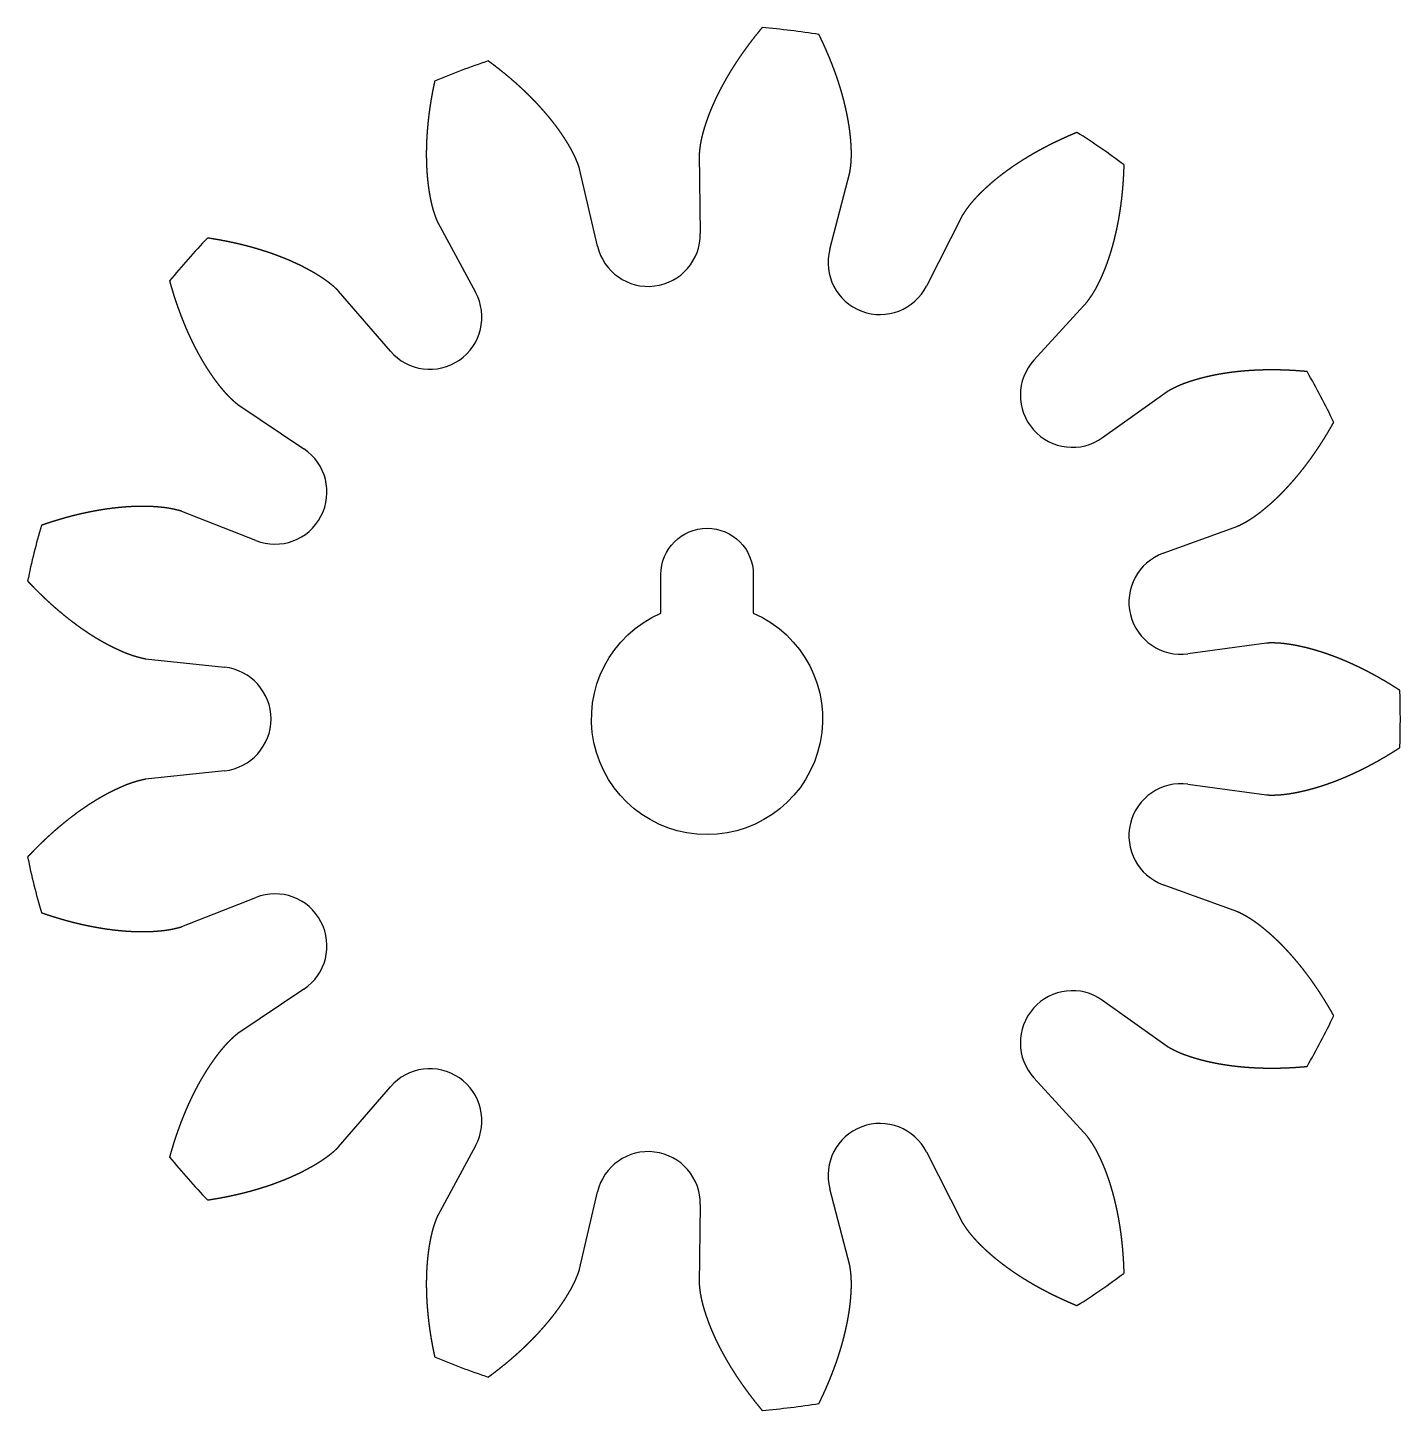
# Model space of a CAD drawing. Header units: millimetres. Extents: x -29.4 to 30, y -29.9 to 29.9.
import ezdxf

# ---------------------------------------------------------------- set-up
doc = ezdxf.new("R2010")
doc.units = ezdxf.units.MM
doc.layers.get('0').update_dxf_attribs({"linetype": 'CONTINUOUS'})

msp = doc.modelspace()

# ---------------------------------------------------------------- linework, layer by layer
for p, q in [((-0.341, 24.43), (-0.293, 20.998)), ((-4.741, 20.458), (-5.516, 23.801)), ((5.309, 20.318), (6.177, 23.638)), ((11.051, 21.79), (9.499, 18.729)), ((-11.655, 21.473), (-10.017, 18.457)), ((-13.705, 15.911), (-15.945, 18.512)), ((14.143, 15.523), (16.455, 18.06)), ((19.912, 14.158), (17.115, 12.169)), ((-20.299, 13.597), (-17.447, 11.687)), ((-19.53, 7.72), (-22.721, 8.981)), ((19.737, 7.172), (22.963, 8.344)), ((24.21, 3.283), (20.81, 2.822)), ((-24.293, 2.607), (-20.88, 2.24)), ((-20.88, -2.24), (-24.293, -2.607)), ((20.81, -2.822), (24.21, -3.283)), ((22.963, -8.344), (19.737, -7.172)), ((-22.721, -8.981), (-19.53, -7.72)), ((-17.447, -11.687), (-20.299, -13.597)), ((17.115, -12.169), (19.912, -14.158)), ((16.455, -18.06), (14.143, -15.523)), ((-15.945, -18.512), (-13.705, -15.911)), ((-10.017, -18.457), (-11.655, -21.473)), ((9.499, -18.729), (11.051, -21.79)), ((6.177, -23.638), (5.309, -20.318)), ((-5.516, -23.801), (-4.741, -20.458)), ((-0.293, -20.998), (-0.341, -24.43))]:
    msp.add_line(p, q)
msp.add_lwpolyline([(-2, 4.583), (-2, 6.25, -1), (2, 6.25), (2, 4.583, -4.791288)], format="xyb", close=True)
for centre, radius, start, end in [((0, 0), 30, 80.70938, 85.44447), ((0, 0), 30, 108.40169, 113.13678), ((0, 0), 30, 53.01707, 57.75216), ((-2.546, 20.967), 2.253, -166.95271, 0.79887), ((0, 0), 30, 136.09399, 140.82908), ((7.489, 19.748), 2.253, 165.35498, 333.10656), ((-11.998, 17.382), 2.253, -139.2604, 28.49117), ((15.809, 14.006), 2.253, 137.66267, 305.41425), ((0, 0), 30, 25.32476, 30.05985), ((-18.701, 9.815), 2.253, -111.5681, 56.18348), ((0, 0), 30, 163.7863, 168.52139), ((20.507, 5.054), 2.253, 109.97036, 277.72194), ((-21.121, 0), 2.253, -83.87579, 83.87579), ((0, 0), 30, -2.36755, 2.36755), ((20.507, -5.054), 2.253, 82.27806, 250.02964), ((0, 0), 30, 191.47861, 196.2137), ((-18.701, -9.815), 2.253, -56.18348, 111.5681), ((15.809, -14.006), 2.253, 54.58575, 222.33733), ((0, 0), 30, 329.94015, 334.67524), ((-11.998, -17.382), 2.253, -28.49117, 139.2604), ((7.489, -19.748), 2.253, 26.89344, 194.64502), ((0, 0), 30, 219.17092, 223.90601), ((-2.546, -20.967), 2.253, -0.79887, 166.95271), ((0, 0), 30, 302.24784, 306.98293), ((0, 0), 30, 246.86322, 251.59831), ((0, 0), 30, 274.55553, 279.29062)]:
    msp.add_arc(centre, radius, start, end)
for points in [[(2.383, 29.905), (2.364, 29.883), (2.326, 29.838), (2.27, 29.77), (2.196, 29.68), (2.105, 29.567), (2.015, 29.453), (1.926, 29.338), (1.839, 29.223), (1.753, 29.108), (1.668, 28.992), (1.584, 28.876), (1.501, 28.759), (1.42, 28.642), (1.34, 28.524), (1.262, 28.406), (1.185, 28.287), (1.109, 28.168), (1.035, 28.049), (0.962, 27.929), (0.89, 27.809), (0.82, 27.688), (0.752, 27.567), (0.685, 27.445), (0.619, 27.324), (0.556, 27.201), (0.493, 27.079), (0.432, 26.956), (0.373, 26.832), (0.316, 26.709), (0.26, 26.585), (0.206, 26.46), (0.154, 26.335), (0.104, 26.21), (0.056, 26.085), (0.01, 25.959), (-0.034, 25.833), (-0.076, 25.707), (-0.117, 25.58), (-0.155, 25.454), (-0.19, 25.326), (-0.222, 25.199), (-0.251, 25.071), (-0.277, 24.943), (-0.299, 24.815), (-0.317, 24.687), (-0.328, 24.584), (-0.335, 24.507), (-0.339, 24.455), (-0.341, 24.43)], [(6.177, 23.638), (6.182, 23.664), (6.19, 23.715), (6.202, 23.791), (6.216, 23.894), (6.229, 24.023), (6.238, 24.152), (6.244, 24.283), (6.246, 24.414), (6.245, 24.545), (6.242, 24.677), (6.235, 24.809), (6.226, 24.942), (6.216, 25.074), (6.203, 25.207), (6.188, 25.34), (6.171, 25.474), (6.153, 25.607), (6.132, 25.741), (6.109, 25.874), (6.085, 26.008), (6.059, 26.142), (6.031, 26.276), (6.001, 26.41), (5.97, 26.544), (5.938, 26.678), (5.903, 26.812), (5.867, 26.946), (5.83, 27.08), (5.791, 27.214), (5.75, 27.348), (5.708, 27.482), (5.664, 27.615), (5.619, 27.749), (5.573, 27.883), (5.525, 28.016), (5.475, 28.149), (5.425, 28.283), (5.373, 28.416), (5.319, 28.549), (5.264, 28.682), (5.208, 28.814), (5.151, 28.947), (5.092, 29.079), (5.032, 29.211), (4.97, 29.343), (4.92, 29.449), (4.882, 29.528), (4.856, 29.58), (4.843, 29.606)], [(-5.516, 23.801), (-5.523, 23.826), (-5.539, 23.875), (-5.565, 23.948), (-5.6, 24.046), (-5.648, 24.166), (-5.7, 24.285), (-5.756, 24.403), (-5.815, 24.52), (-5.877, 24.636), (-5.941, 24.751), (-6.008, 24.865), (-6.078, 24.978), (-6.149, 25.091), (-6.222, 25.203), (-6.297, 25.314), (-6.374, 25.424), (-6.452, 25.533), (-6.533, 25.642), (-6.615, 25.75), (-6.698, 25.857), (-6.784, 25.963), (-6.871, 26.069), (-6.959, 26.174), (-7.049, 26.278), (-7.14, 26.381), (-7.233, 26.484), (-7.327, 26.586), (-7.423, 26.687), (-7.52, 26.788), (-7.618, 26.887), (-7.717, 26.986), (-7.818, 27.084), (-7.92, 27.182), (-8.023, 27.279), (-8.128, 27.374), (-8.233, 27.47), (-8.34, 27.564), (-8.448, 27.658), (-8.557, 27.751), (-8.668, 27.843), (-8.779, 27.934), (-8.892, 28.025), (-9.005, 28.115), (-9.12, 28.204), (-9.235, 28.292), (-9.329, 28.362), (-9.399, 28.414), (-9.447, 28.449), (-9.47, 28.466)], [(-11.788, 27.587), (-11.794, 27.558), (-11.806, 27.501), (-11.825, 27.415), (-11.848, 27.301), (-11.876, 27.158), (-11.903, 27.016), (-11.928, 26.873), (-11.953, 26.731), (-11.975, 26.588), (-11.997, 26.446), (-12.017, 26.304), (-12.036, 26.163), (-12.053, 26.021), (-12.069, 25.88), (-12.083, 25.739), (-12.097, 25.598), (-12.108, 25.457), (-12.119, 25.317), (-12.128, 25.177), (-12.135, 25.037), (-12.141, 24.898), (-12.145, 24.759), (-12.148, 24.62), (-12.149, 24.482), (-12.149, 24.344), (-12.147, 24.206), (-12.144, 24.069), (-12.139, 23.932), (-12.132, 23.796), (-12.124, 23.66), (-12.114, 23.525), (-12.102, 23.391), (-12.088, 23.257), (-12.073, 23.123), (-12.055, 22.99), (-12.036, 22.858), (-12.014, 22.727), (-11.991, 22.596), (-11.966, 22.466), (-11.938, 22.337), (-11.907, 22.209), (-11.874, 22.083), (-11.837, 21.958), (-11.797, 21.834), (-11.753, 21.712), (-11.716, 21.616), (-11.686, 21.544), (-11.665, 21.497), (-11.655, 21.473)], [(16.007, 25.372), (15.98, 25.361), (15.926, 25.339), (15.845, 25.305), (15.738, 25.26), (15.604, 25.202), (15.472, 25.143), (15.34, 25.083), (15.209, 25.021), (15.079, 24.959), (14.95, 24.896), (14.822, 24.832), (14.694, 24.767), (14.568, 24.701), (14.443, 24.634), (14.318, 24.566), (14.195, 24.497), (14.073, 24.426), (13.951, 24.355), (13.831, 24.283), (13.712, 24.21), (13.594, 24.135), (13.477, 24.06), (13.361, 23.983), (13.246, 23.906), (13.133, 23.827), (13.021, 23.748), (12.91, 23.667), (12.8, 23.585), (12.692, 23.503), (12.585, 23.419), (12.479, 23.333), (12.375, 23.247), (12.273, 23.16), (12.172, 23.071), (12.073, 22.981), (11.975, 22.89), (11.879, 22.798), (11.784, 22.705), (11.692, 22.61), (11.602, 22.514), (11.514, 22.416), (11.429, 22.316), (11.347, 22.215), (11.268, 22.112), (11.192, 22.007), (11.134, 21.921), (11.092, 21.856), (11.065, 21.812), (11.051, 21.79)], [(16.455, 18.06), (16.471, 18.08), (16.502, 18.121), (16.548, 18.184), (16.608, 18.268), (16.679, 18.376), (16.748, 18.487), (16.814, 18.599), (16.876, 18.714), (16.937, 18.831), (16.995, 18.95), (17.05, 19.07), (17.104, 19.191), (17.156, 19.314), (17.207, 19.437), (17.255, 19.562), (17.303, 19.688), (17.348, 19.815), (17.392, 19.943), (17.434, 20.071), (17.475, 20.201), (17.514, 20.332), (17.551, 20.463), (17.587, 20.596), (17.622, 20.729), (17.655, 20.863), (17.687, 20.997), (17.717, 21.133), (17.747, 21.269), (17.774, 21.406), (17.8, 21.543), (17.825, 21.681), (17.849, 21.82), (17.871, 21.959), (17.892, 22.099), (17.912, 22.239), (17.93, 22.38), (17.947, 22.522), (17.963, 22.664), (17.977, 22.807), (17.99, 22.95), (18.002, 23.093), (18.013, 23.237), (18.022, 23.382), (18.031, 23.527), (18.037, 23.672), (18.042, 23.789), (18.045, 23.877), (18.047, 23.935), (18.047, 23.964)], [(-15.945, 18.512), (-15.963, 18.53), (-16, 18.566), (-16.057, 18.619), (-16.133, 18.689), (-16.232, 18.773), (-16.333, 18.854), (-16.437, 18.933), (-16.544, 19.009), (-16.652, 19.083), (-16.763, 19.155), (-16.876, 19.225), (-16.99, 19.293), (-17.105, 19.359), (-17.222, 19.424), (-17.34, 19.488), (-17.459, 19.55), (-17.579, 19.61), (-17.701, 19.669), (-17.824, 19.726), (-17.948, 19.782), (-18.073, 19.837), (-18.199, 19.89), (-18.326, 19.942), (-18.454, 19.992), (-18.583, 20.041), (-18.712, 20.089), (-18.843, 20.136), (-18.975, 20.181), (-19.107, 20.225), (-19.24, 20.267), (-19.374, 20.309), (-19.509, 20.349), (-19.645, 20.388), (-19.781, 20.425), (-19.918, 20.462), (-20.056, 20.497), (-20.195, 20.531), (-20.334, 20.564), (-20.474, 20.595), (-20.614, 20.625), (-20.755, 20.655), (-20.897, 20.683), (-21.039, 20.709), (-21.182, 20.735), (-21.326, 20.759), (-21.441, 20.778), (-21.527, 20.791), (-21.585, 20.8), (-21.614, 20.804)], [(-23.258, 18.949), (-23.25, 18.921), (-23.235, 18.864), (-23.211, 18.78), (-23.178, 18.668), (-23.137, 18.528), (-23.094, 18.39), (-23.051, 18.251), (-23.006, 18.114), (-22.96, 17.978), (-22.913, 17.842), (-22.865, 17.707), (-22.815, 17.573), (-22.765, 17.439), (-22.713, 17.307), (-22.661, 17.175), (-22.607, 17.044), (-22.552, 16.914), (-22.496, 16.785), (-22.439, 16.657), (-22.38, 16.53), (-22.321, 16.404), (-22.26, 16.279), (-22.198, 16.154), (-22.135, 16.031), (-22.071, 15.909), (-22.005, 15.788), (-21.938, 15.668), (-21.871, 15.55), (-21.801, 15.432), (-21.731, 15.316), (-21.659, 15.201), (-21.586, 15.087), (-21.511, 14.975), (-21.436, 14.864), (-21.358, 14.755), (-21.28, 14.647), (-21.2, 14.54), (-21.119, 14.435), (-21.036, 14.332), (-20.951, 14.231), (-20.865, 14.132), (-20.776, 14.035), (-20.685, 13.942), (-20.592, 13.851), (-20.497, 13.763), (-20.419, 13.695), (-20.359, 13.646), (-20.319, 13.613), (-20.299, 13.597)], [(25.965, 15.027), (25.936, 15.03), (25.878, 15.035), (25.79, 15.043), (25.674, 15.053), (25.529, 15.063), (25.384, 15.073), (25.239, 15.081), (25.095, 15.087), (24.951, 15.093), (24.807, 15.097), (24.664, 15.1), (24.521, 15.101), (24.379, 15.102), (24.236, 15.1), (24.095, 15.098), (23.953, 15.094), (23.812, 15.089), (23.672, 15.082), (23.532, 15.074), (23.392, 15.064), (23.253, 15.053), (23.114, 15.041), (22.976, 15.027), (22.839, 15.012), (22.702, 14.995), (22.566, 14.977), (22.43, 14.957), (22.295, 14.935), (22.16, 14.912), (22.026, 14.888), (21.893, 14.861), (21.761, 14.833), (21.63, 14.803), (21.499, 14.772), (21.37, 14.738), (21.241, 14.703), (21.113, 14.666), (20.986, 14.627), (20.86, 14.586), (20.735, 14.543), (20.612, 14.498), (20.49, 14.449), (20.371, 14.397), (20.253, 14.343), (20.137, 14.285), (20.046, 14.236), (19.978, 14.197), (19.934, 14.171), (19.912, 14.158)], [(22.963, 8.344), (22.986, 8.355), (23.033, 8.377), (23.103, 8.411), (23.195, 8.458), (23.309, 8.52), (23.421, 8.586), (23.531, 8.655), (23.64, 8.728), (23.748, 8.803), (23.854, 8.881), (23.959, 8.962), (24.064, 9.044), (24.167, 9.129), (24.269, 9.215), (24.37, 9.302), (24.47, 9.392), (24.569, 9.483), (24.667, 9.576), (24.765, 9.67), (24.861, 9.766), (24.956, 9.864), (25.051, 9.963), (25.144, 10.063), (25.237, 10.165), (25.328, 10.268), (25.419, 10.373), (25.509, 10.478), (25.598, 10.585), (25.686, 10.694), (25.773, 10.803), (25.859, 10.914), (25.945, 11.026), (26.029, 11.139), (26.113, 11.253), (26.195, 11.368), (26.277, 11.484), (26.358, 11.602), (26.438, 11.72), (26.517, 11.84), (26.595, 11.961), (26.672, 12.082), (26.749, 12.205), (26.824, 12.328), (26.899, 12.453), (26.972, 12.578), (27.031, 12.68), (27.074, 12.756), (27.103, 12.807), (27.117, 12.832)], [(-22.721, 8.981), (-22.746, 8.989), (-22.796, 9.004), (-22.87, 9.025), (-22.97, 9.051), (-23.097, 9.079), (-23.224, 9.104), (-23.353, 9.125), (-23.483, 9.144), (-23.613, 9.158), (-23.745, 9.17), (-23.877, 9.18), (-24.009, 9.187), (-24.142, 9.193), (-24.276, 9.196), (-24.41, 9.197), (-24.544, 9.197), (-24.679, 9.194), (-24.814, 9.19), (-24.949, 9.184), (-25.085, 9.176), (-25.221, 9.166), (-25.357, 9.154), (-25.494, 9.141), (-25.631, 9.126), (-25.768, 9.11), (-25.905, 9.092), (-26.042, 9.072), (-26.18, 9.051), (-26.317, 9.029), (-26.455, 9.004), (-26.593, 8.979), (-26.731, 8.952), (-26.869, 8.923), (-27.008, 8.893), (-27.146, 8.861), (-27.284, 8.829), (-27.423, 8.794), (-27.561, 8.759), (-27.699, 8.722), (-27.838, 8.683), (-27.976, 8.643), (-28.115, 8.602), (-28.253, 8.56), (-28.392, 8.516), (-28.53, 8.471), (-28.641, 8.434), (-28.724, 8.405), (-28.779, 8.386), (-28.807, 8.377)], [(-29.4, 5.97), (-29.38, 5.949), (-29.34, 5.906), (-29.28, 5.842), (-29.199, 5.758), (-29.097, 5.654), (-28.995, 5.551), (-28.892, 5.449), (-28.789, 5.348), (-28.685, 5.248), (-28.58, 5.15), (-28.474, 5.053), (-28.368, 4.957), (-28.262, 4.862), (-28.155, 4.769), (-28.047, 4.677), (-27.938, 4.586), (-27.829, 4.496), (-27.72, 4.408), (-27.609, 4.321), (-27.499, 4.236), (-27.387, 4.152), (-27.275, 4.069), (-27.163, 3.988), (-27.05, 3.908), (-26.936, 3.83), (-26.822, 3.754), (-26.707, 3.678), (-26.592, 3.605), (-26.476, 3.533), (-26.359, 3.463), (-26.242, 3.394), (-26.125, 3.328), (-26.007, 3.263), (-25.888, 3.2), (-25.769, 3.139), (-25.649, 3.08), (-25.529, 3.023), (-25.408, 2.968), (-25.287, 2.915), (-25.165, 2.864), (-25.042, 2.817), (-24.919, 2.772), (-24.795, 2.732), (-24.67, 2.694), (-24.545, 2.661), (-24.445, 2.637), (-24.369, 2.621), (-24.318, 2.611), (-24.293, 2.607)], [(29.974, 1.239), (29.95, 1.255), (29.901, 1.287), (29.827, 1.335), (29.728, 1.397), (29.605, 1.474), (29.481, 1.55), (29.357, 1.624), (29.232, 1.697), (29.107, 1.769), (28.982, 1.839), (28.856, 1.908), (28.73, 1.976), (28.604, 2.042), (28.478, 2.108), (28.351, 2.171), (28.224, 2.233), (28.097, 2.294), (27.969, 2.354), (27.841, 2.412), (27.713, 2.468), (27.585, 2.523), (27.457, 2.576), (27.328, 2.628), (27.199, 2.679), (27.07, 2.727), (26.941, 2.774), (26.811, 2.82), (26.682, 2.864), (26.552, 2.906), (26.422, 2.946), (26.292, 2.985), (26.162, 3.021), (26.032, 3.056), (25.902, 3.088), (25.771, 3.119), (25.641, 3.148), (25.51, 3.175), (25.38, 3.199), (25.249, 3.222), (25.119, 3.241), (24.988, 3.258), (24.858, 3.272), (24.728, 3.282), (24.598, 3.288), (24.469, 3.29), (24.365, 3.289), (24.288, 3.287), (24.236, 3.284), (24.21, 3.283)], [(24.21, -3.283), (24.236, -3.284), (24.288, -3.287), (24.365, -3.289), (24.469, -3.29), (24.598, -3.288), (24.728, -3.282), (24.858, -3.272), (24.988, -3.258), (25.119, -3.241), (25.249, -3.222), (25.38, -3.199), (25.51, -3.175), (25.641, -3.148), (25.771, -3.119), (25.902, -3.088), (26.032, -3.056), (26.162, -3.021), (26.292, -2.985), (26.422, -2.946), (26.552, -2.906), (26.682, -2.864), (26.811, -2.82), (26.941, -2.774), (27.07, -2.727), (27.199, -2.679), (27.328, -2.628), (27.457, -2.576), (27.585, -2.523), (27.713, -2.468), (27.841, -2.412), (27.969, -2.354), (28.097, -2.294), (28.224, -2.233), (28.351, -2.171), (28.478, -2.108), (28.604, -2.042), (28.73, -1.976), (28.856, -1.908), (28.982, -1.839), (29.107, -1.769), (29.232, -1.697), (29.357, -1.624), (29.481, -1.55), (29.605, -1.474), (29.728, -1.397), (29.827, -1.335), (29.901, -1.287), (29.95, -1.255), (29.974, -1.239)], [(-24.293, -2.607), (-24.318, -2.611), (-24.369, -2.621), (-24.445, -2.637), (-24.545, -2.661), (-24.67, -2.694), (-24.795, -2.732), (-24.919, -2.772), (-25.042, -2.817), (-25.165, -2.864), (-25.287, -2.915), (-25.408, -2.968), (-25.529, -3.023), (-25.649, -3.08), (-25.769, -3.139), (-25.888, -3.2), (-26.007, -3.263), (-26.125, -3.328), (-26.242, -3.394), (-26.359, -3.463), (-26.476, -3.533), (-26.592, -3.605), (-26.707, -3.678), (-26.822, -3.754), (-26.936, -3.83), (-27.05, -3.908), (-27.163, -3.988), (-27.275, -4.069), (-27.387, -4.152), (-27.499, -4.236), (-27.609, -4.321), (-27.72, -4.408), (-27.829, -4.496), (-27.938, -4.586), (-28.047, -4.677), (-28.155, -4.769), (-28.262, -4.862), (-28.368, -4.957), (-28.474, -5.053), (-28.58, -5.15), (-28.685, -5.248), (-28.789, -5.348), (-28.892, -5.449), (-28.995, -5.551), (-29.097, -5.654), (-29.199, -5.758), (-29.28, -5.842), (-29.34, -5.906), (-29.38, -5.949), (-29.4, -5.97)], [(27.117, -12.832), (27.103, -12.807), (27.074, -12.756), (27.031, -12.68), (26.972, -12.578), (26.899, -12.453), (26.824, -12.328), (26.749, -12.205), (26.672, -12.082), (26.595, -11.961), (26.517, -11.84), (26.438, -11.72), (26.358, -11.602), (26.277, -11.484), (26.195, -11.368), (26.113, -11.253), (26.029, -11.139), (25.945, -11.026), (25.859, -10.914), (25.773, -10.803), (25.686, -10.694), (25.598, -10.585), (25.509, -10.478), (25.419, -10.373), (25.328, -10.268), (25.237, -10.165), (25.144, -10.063), (25.051, -9.963), (24.956, -9.864), (24.861, -9.766), (24.765, -9.67), (24.667, -9.576), (24.569, -9.483), (24.47, -9.392), (24.37, -9.302), (24.269, -9.215), (24.167, -9.129), (24.064, -9.044), (23.959, -8.962), (23.854, -8.881), (23.748, -8.803), (23.64, -8.728), (23.531, -8.655), (23.421, -8.586), (23.309, -8.52), (23.195, -8.458), (23.103, -8.411), (23.033, -8.377), (22.986, -8.355), (22.963, -8.344)], [(-28.807, -8.377), (-28.779, -8.386), (-28.724, -8.405), (-28.641, -8.434), (-28.53, -8.471), (-28.392, -8.516), (-28.253, -8.56), (-28.115, -8.602), (-27.976, -8.643), (-27.838, -8.683), (-27.699, -8.722), (-27.561, -8.759), (-27.423, -8.794), (-27.284, -8.829), (-27.146, -8.861), (-27.008, -8.893), (-26.869, -8.923), (-26.731, -8.952), (-26.593, -8.979), (-26.455, -9.004), (-26.317, -9.029), (-26.18, -9.051), (-26.042, -9.072), (-25.905, -9.092), (-25.768, -9.11), (-25.631, -9.126), (-25.494, -9.141), (-25.357, -9.154), (-25.221, -9.166), (-25.085, -9.176), (-24.949, -9.184), (-24.814, -9.19), (-24.679, -9.194), (-24.544, -9.197), (-24.41, -9.197), (-24.276, -9.196), (-24.142, -9.193), (-24.009, -9.187), (-23.877, -9.18), (-23.745, -9.17), (-23.613, -9.158), (-23.483, -9.144), (-23.353, -9.125), (-23.224, -9.104), (-23.097, -9.079), (-22.97, -9.051), (-22.87, -9.025), (-22.796, -9.004), (-22.746, -8.989), (-22.721, -8.981)], [(-20.299, -13.597), (-20.319, -13.613), (-20.359, -13.646), (-20.419, -13.695), (-20.497, -13.763), (-20.592, -13.851), (-20.685, -13.942), (-20.776, -14.035), (-20.865, -14.132), (-20.951, -14.231), (-21.036, -14.332), (-21.119, -14.435), (-21.2, -14.54), (-21.28, -14.647), (-21.358, -14.755), (-21.436, -14.864), (-21.511, -14.975), (-21.586, -15.087), (-21.659, -15.201), (-21.731, -15.316), (-21.801, -15.432), (-21.871, -15.55), (-21.938, -15.668), (-22.005, -15.788), (-22.071, -15.909), (-22.135, -16.031), (-22.198, -16.154), (-22.26, -16.279), (-22.321, -16.404), (-22.38, -16.53), (-22.439, -16.657), (-22.496, -16.785), (-22.552, -16.914), (-22.607, -17.044), (-22.661, -17.175), (-22.713, -17.307), (-22.765, -17.439), (-22.815, -17.573), (-22.865, -17.707), (-22.913, -17.842), (-22.96, -17.978), (-23.006, -18.114), (-23.051, -18.251), (-23.094, -18.39), (-23.137, -18.528), (-23.178, -18.668), (-23.211, -18.78), (-23.235, -18.864), (-23.25, -18.921), (-23.258, -18.949)], [(19.912, -14.158), (19.934, -14.171), (19.978, -14.197), (20.046, -14.236), (20.137, -14.285), (20.253, -14.343), (20.371, -14.397), (20.49, -14.449), (20.612, -14.498), (20.735, -14.543), (20.86, -14.586), (20.986, -14.627), (21.113, -14.666), (21.241, -14.703), (21.37, -14.738), (21.499, -14.772), (21.63, -14.803), (21.761, -14.833), (21.893, -14.861), (22.026, -14.888), (22.16, -14.912), (22.295, -14.935), (22.43, -14.957), (22.566, -14.977), (22.702, -14.995), (22.839, -15.012), (22.976, -15.027), (23.114, -15.041), (23.253, -15.053), (23.392, -15.064), (23.532, -15.074), (23.672, -15.082), (23.812, -15.089), (23.953, -15.094), (24.095, -15.098), (24.236, -15.1), (24.379, -15.102), (24.521, -15.101), (24.664, -15.1), (24.807, -15.097), (24.951, -15.093), (25.095, -15.087), (25.239, -15.081), (25.384, -15.073), (25.529, -15.063), (25.674, -15.053), (25.79, -15.043), (25.878, -15.035), (25.936, -15.03), (25.965, -15.027)], [(-21.614, -20.804), (-21.585, -20.8), (-21.527, -20.791), (-21.441, -20.778), (-21.326, -20.759), (-21.182, -20.735), (-21.039, -20.709), (-20.897, -20.683), (-20.755, -20.655), (-20.614, -20.625), (-20.474, -20.595), (-20.334, -20.564), (-20.195, -20.531), (-20.056, -20.497), (-19.918, -20.462), (-19.781, -20.425), (-19.645, -20.388), (-19.509, -20.349), (-19.374, -20.309), (-19.24, -20.267), (-19.107, -20.225), (-18.975, -20.181), (-18.843, -20.136), (-18.712, -20.089), (-18.583, -20.041), (-18.454, -19.992), (-18.326, -19.942), (-18.199, -19.89), (-18.073, -19.837), (-17.948, -19.782), (-17.824, -19.726), (-17.701, -19.669), (-17.579, -19.61), (-17.459, -19.55), (-17.34, -19.488), (-17.222, -19.424), (-17.105, -19.359), (-16.99, -19.293), (-16.876, -19.225), (-16.763, -19.155), (-16.652, -19.083), (-16.544, -19.009), (-16.437, -18.933), (-16.333, -18.854), (-16.232, -18.773), (-16.133, -18.689), (-16.057, -18.619), (-16, -18.566), (-15.963, -18.53), (-15.945, -18.512)], [(18.047, -23.964), (18.047, -23.935), (18.045, -23.877), (18.042, -23.789), (18.037, -23.672), (18.031, -23.527), (18.022, -23.382), (18.013, -23.237), (18.002, -23.093), (17.99, -22.95), (17.977, -22.807), (17.963, -22.664), (17.947, -22.522), (17.93, -22.38), (17.912, -22.239), (17.892, -22.099), (17.871, -21.959), (17.849, -21.82), (17.825, -21.681), (17.8, -21.543), (17.774, -21.406), (17.747, -21.269), (17.717, -21.133), (17.687, -20.997), (17.655, -20.863), (17.622, -20.729), (17.587, -20.596), (17.551, -20.463), (17.514, -20.332), (17.475, -20.201), (17.434, -20.071), (17.392, -19.943), (17.348, -19.815), (17.303, -19.688), (17.255, -19.562), (17.207, -19.437), (17.156, -19.314), (17.104, -19.191), (17.05, -19.07), (16.995, -18.95), (16.937, -18.831), (16.876, -18.714), (16.814, -18.599), (16.748, -18.487), (16.679, -18.376), (16.608, -18.268), (16.548, -18.184), (16.502, -18.121), (16.471, -18.08), (16.455, -18.06)], [(-11.655, -21.473), (-11.665, -21.497), (-11.686, -21.544), (-11.716, -21.616), (-11.753, -21.712), (-11.797, -21.834), (-11.837, -21.958), (-11.874, -22.083), (-11.907, -22.209), (-11.938, -22.337), (-11.966, -22.466), (-11.991, -22.596), (-12.014, -22.727), (-12.036, -22.858), (-12.055, -22.99), (-12.073, -23.123), (-12.088, -23.257), (-12.102, -23.391), (-12.114, -23.525), (-12.124, -23.66), (-12.132, -23.796), (-12.139, -23.932), (-12.144, -24.069), (-12.147, -24.206), (-12.149, -24.344), (-12.149, -24.482), (-12.148, -24.62), (-12.145, -24.759), (-12.141, -24.898), (-12.135, -25.037), (-12.128, -25.177), (-12.119, -25.317), (-12.108, -25.457), (-12.097, -25.598), (-12.083, -25.739), (-12.069, -25.88), (-12.053, -26.021), (-12.036, -26.163), (-12.017, -26.304), (-11.997, -26.446), (-11.975, -26.588), (-11.953, -26.731), (-11.928, -26.873), (-11.903, -27.016), (-11.876, -27.158), (-11.848, -27.301), (-11.825, -27.415), (-11.806, -27.501), (-11.794, -27.558), (-11.788, -27.587)], [(11.051, -21.79), (11.065, -21.812), (11.092, -21.856), (11.134, -21.921), (11.192, -22.007), (11.268, -22.112), (11.347, -22.215), (11.429, -22.316), (11.514, -22.416), (11.602, -22.514), (11.692, -22.61), (11.784, -22.705), (11.879, -22.798), (11.975, -22.89), (12.073, -22.981), (12.172, -23.071), (12.273, -23.16), (12.375, -23.247), (12.479, -23.333), (12.585, -23.419), (12.692, -23.503), (12.8, -23.585), (12.91, -23.667), (13.021, -23.748), (13.133, -23.827), (13.246, -23.906), (13.361, -23.983), (13.477, -24.06), (13.594, -24.135), (13.712, -24.21), (13.831, -24.283), (13.951, -24.355), (14.073, -24.426), (14.195, -24.497), (14.318, -24.566), (14.443, -24.634), (14.568, -24.701), (14.694, -24.767), (14.822, -24.832), (14.95, -24.896), (15.079, -24.959), (15.209, -25.021), (15.34, -25.083), (15.472, -25.143), (15.604, -25.202), (15.738, -25.26), (15.845, -25.305), (15.926, -25.339), (15.98, -25.361), (16.007, -25.372)], [(-9.47, -28.466), (-9.447, -28.449), (-9.399, -28.414), (-9.329, -28.362), (-9.235, -28.292), (-9.12, -28.204), (-9.005, -28.115), (-8.892, -28.025), (-8.779, -27.934), (-8.668, -27.843), (-8.557, -27.751), (-8.448, -27.658), (-8.34, -27.564), (-8.233, -27.47), (-8.128, -27.374), (-8.023, -27.279), (-7.92, -27.182), (-7.818, -27.084), (-7.717, -26.986), (-7.618, -26.887), (-7.52, -26.788), (-7.423, -26.687), (-7.327, -26.586), (-7.233, -26.484), (-7.14, -26.381), (-7.049, -26.278), (-6.959, -26.174), (-6.871, -26.069), (-6.784, -25.963), (-6.698, -25.857), (-6.615, -25.75), (-6.533, -25.642), (-6.452, -25.533), (-6.374, -25.424), (-6.297, -25.314), (-6.222, -25.203), (-6.149, -25.091), (-6.078, -24.978), (-6.008, -24.865), (-5.941, -24.751), (-5.877, -24.636), (-5.815, -24.52), (-5.756, -24.403), (-5.7, -24.285), (-5.648, -24.166), (-5.6, -24.046), (-5.565, -23.948), (-5.539, -23.875), (-5.523, -23.826), (-5.516, -23.801)], [(4.843, -29.606), (4.856, -29.58), (4.882, -29.528), (4.92, -29.449), (4.97, -29.343), (5.032, -29.211), (5.092, -29.079), (5.151, -28.947), (5.208, -28.814), (5.264, -28.682), (5.319, -28.549), (5.373, -28.416), (5.425, -28.283), (5.475, -28.149), (5.525, -28.016), (5.573, -27.883), (5.619, -27.749), (5.664, -27.615), (5.708, -27.482), (5.75, -27.348), (5.791, -27.214), (5.83, -27.08), (5.867, -26.946), (5.903, -26.812), (5.938, -26.678), (5.97, -26.544), (6.001, -26.41), (6.031, -26.276), (6.059, -26.142), (6.085, -26.008), (6.109, -25.874), (6.132, -25.741), (6.153, -25.607), (6.171, -25.474), (6.188, -25.34), (6.203, -25.207), (6.216, -25.074), (6.226, -24.942), (6.235, -24.809), (6.242, -24.677), (6.245, -24.545), (6.246, -24.414), (6.244, -24.283), (6.238, -24.152), (6.229, -24.023), (6.216, -23.894), (6.202, -23.791), (6.19, -23.715), (6.182, -23.664), (6.177, -23.638)], [(-0.341, -24.43), (-0.339, -24.455), (-0.335, -24.507), (-0.328, -24.584), (-0.317, -24.687), (-0.299, -24.815), (-0.277, -24.943), (-0.251, -25.071), (-0.222, -25.199), (-0.19, -25.326), (-0.155, -25.454), (-0.117, -25.58), (-0.076, -25.707), (-0.034, -25.833), (0.01, -25.959), (0.056, -26.085), (0.104, -26.21), (0.154, -26.335), (0.206, -26.46), (0.26, -26.585), (0.316, -26.709), (0.373, -26.832), (0.432, -26.956), (0.493, -27.079), (0.556, -27.201), (0.619, -27.324), (0.685, -27.445), (0.752, -27.567), (0.82, -27.688), (0.89, -27.809), (0.962, -27.929), (1.035, -28.049), (1.109, -28.168), (1.185, -28.287), (1.262, -28.406), (1.34, -28.524), (1.42, -28.642), (1.501, -28.759), (1.584, -28.876), (1.668, -28.992), (1.753, -29.108), (1.839, -29.223), (1.926, -29.338), (2.015, -29.453), (2.105, -29.567), (2.196, -29.68), (2.27, -29.77), (2.326, -29.838), (2.364, -29.883), (2.383, -29.905)]]:
    msp.add_open_spline(points, degree=5)

doc.saveas('drawing.dxf')
